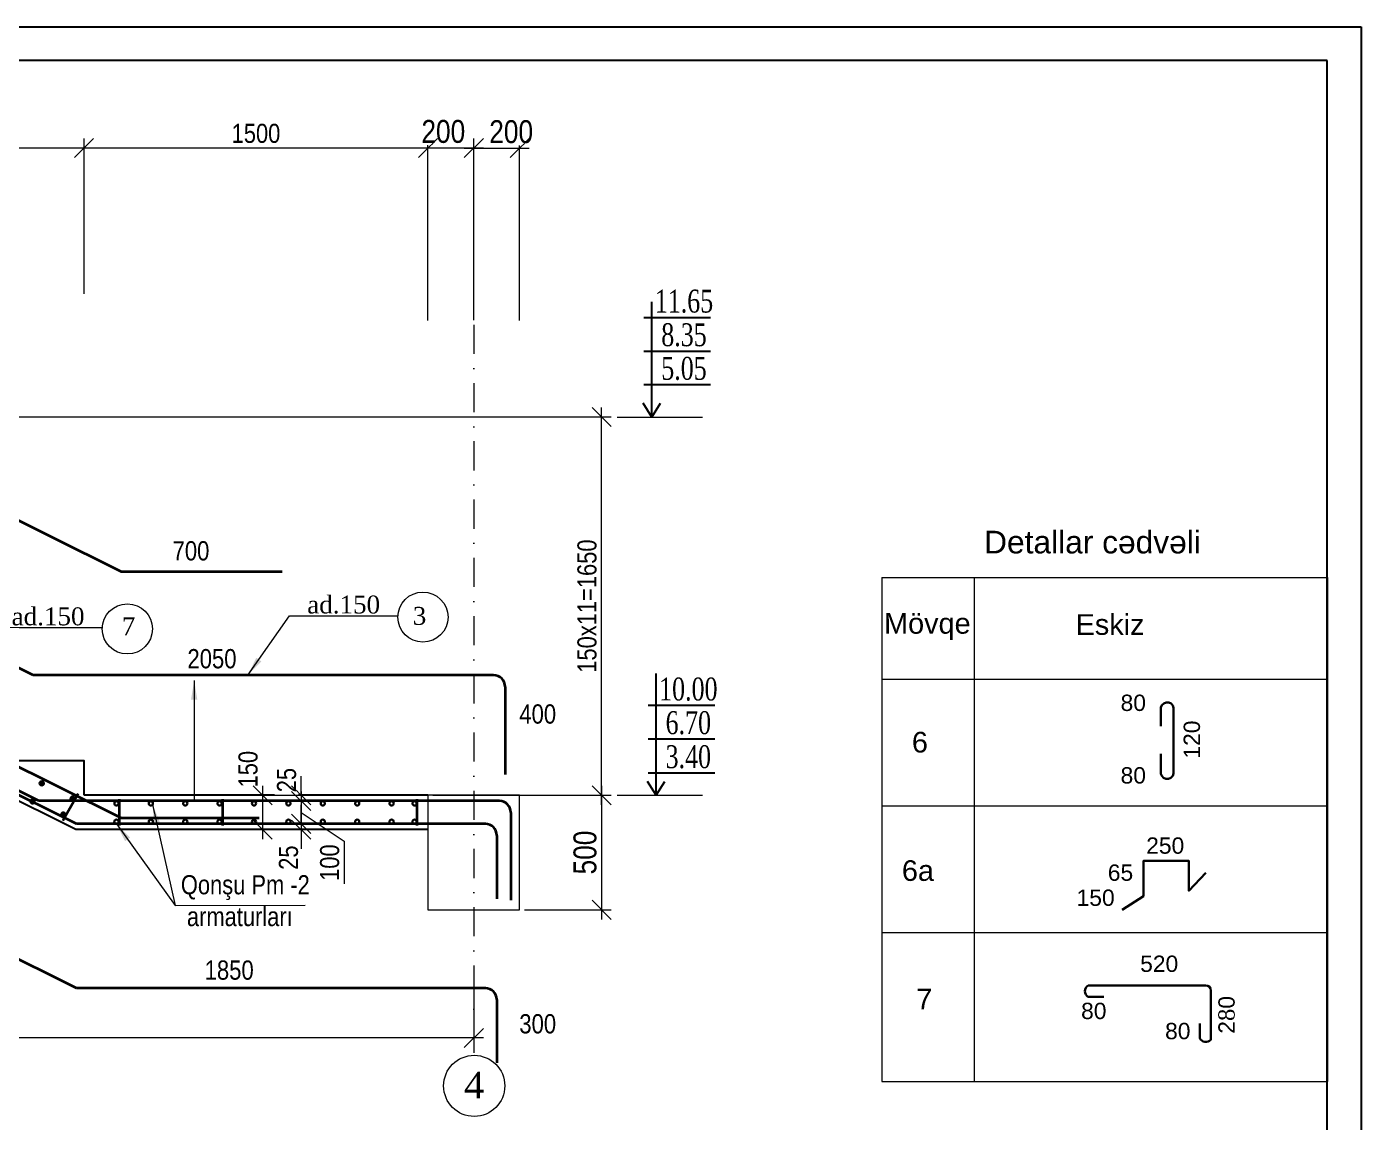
# Model space of a CAD drawing. Header units: millimetres. Extents: x -149347 to 251215, y -2929184 to -2541447.
# Drawn here: x 172994 to 190456, y -2652293 to -2637954 of the extents above; entities that cross this region are included whole.
import ezdxf

# ---------------------------------------------------------------- set-up
doc = ezdxf.new("R2010")
doc.units = ezdxf.units.MM
doc.linetypes.add('DASHDOTX2', pattern=[50.8, 25.4, -12.7, 0, -12.7])
for name, color, linetype, lineweight in [('A-Wall', 7, 'Continuous', 30), ('àğìà  0.25', 7, 'Continuous', 25), ('ИЧ  РАЗМЕР  0.09', 143, 'Continuous', 9), ('размер  0.09', 141, 'Continuous', 9)]:
    doc.layers.add(name, color=color, linetype=linetype, lineweight=lineweight)
doc.layers.add('oxlar', color=7, linetype='Continuous')
doc.styles.add('400', font='times.ttf', dxfattribs={"width": 0.75, "height": 300})
doc.styles.add('Arial', font='arial.ttf')
doc.styles.add('RomanS', font='times.ttf', dxfattribs={"height": 300})
doc.styles.get("Standard").update_dxf_attribs({"font": 'times.ttf'})
doc.styles.add('style1', font='A3TI(LA).TTF', dxfattribs={"height": 400})
doc.styles.add('style6', font='ARIALN.TTF', dxfattribs={"height": 300})
doc.styles.add('Times New Roman', font='times.ttf')
doc.dimstyles.new('DIM_100', dxfattribs={"dimscale": 100, "dimtxt": 250, "dimasz": 2.5, "dimexe": 1.25, "dimexo": 0.625, "dimtad": 1, "dimdec": 0, "dimtxsty": 'style1', "dimblk": 'OBLIQUE', "dimcen": 2.5, "dimdle": 1.25, "dimclrd": 251, "dimclre": 251, "dimaunit": 1, "dimadec": 3, "dimazin": 0, "dimtfac": 1, "dimtdec": 0, "dimtmove": 1, "dimatfit": 3, "dimfxl": 1.25, "dimlwd": 5, "dimlwe": 5, "dimarcsym": 0})

# ---------------------------------------------------------------- blocks, each defined once
blk = doc.blocks.new('mekteb')
at = {"color": 0, "lineweight": 25}
for p, q in [((99643, -1821466), (139843, -1821466)), ((139843, -1821466), (139843, -1849866))]:
    blk.add_line(p, q, dxfattribs=at)
at = {"color": 0, "lineweight": 25, "ltscale": 15}
for p, q in [((139343, -1821966), (101643, -1821966)), ((139343, -1849366), (139343, -1821966))]:
    blk.add_line(p, q, dxfattribs=at)
blk = doc.blocks.new('_Oblique')
at = {"color": 0, "linetype": 'ByBlock', "lineweight": -2}
blk.add_line((-0.5, -0.5), (0.5, 0.5), dxfattribs=at)
blk = doc.blocks.new('*D1046')
at = {"color": 251, "linetype": 'ByBlock', "lineweight": 5, "ltscale": 15, "transparency": 16777216}
blk.add_line((178369, -2639543), (173619, -2639543), dxfattribs=at)
at = {"color": 251, "lineweight": 5, "ltscale": 15, "transparency": 16777216}
for p, q in [((173744, -2641452), (173744, -2639418)), ((178244, -2641798), (178244, -2639418))]:
    blk.add_line(p, q, dxfattribs=at)
at = {"layer": 'Defpoints', "color": 0, "lineweight": 15, "ltscale": 15, "transparency": 16777216}
for p in [(173744, -2639543), (173744, -2641514), (178244, -2641860)]:
    blk.add_point(p, dxfattribs=at)
at = {"color": 251, "lineweight": 5, "ltscale": 15, "transparency": 16777216, "xscale": 250, "yscale": 250, "zscale": 250, "rotation": 180}
blk.add_blockref('_Oblique', (173744, -2639543), dxfattribs=at)
at = {"color": 251, "lineweight": 5, "ltscale": 15, "transparency": 16777216, "xscale": 250, "yscale": 250, "zscale": 250}
blk.add_blockref('_Oblique', (178244, -2639543), dxfattribs=at)
at = {"color": 0, "lineweight": 15, "ltscale": 15, "transparency": 16777216, "insert": (175994, -2639352), "char_height": 300, "attachment_point": 5, "style": 'style6', "bg_fill": 3, "box_fill_scale": 1.1, "bg_fill_color": 9, "bg_fill_true_color": 13158600, "bg_fill_transparency": 0}
blk.add_mtext('{\\H0.83333x;1500}', dxfattribs=at)
blk = doc.blocks.new('*D1047')
at = {"color": 251, "linetype": 'ByBlock', "lineweight": 5, "ltscale": 15, "transparency": 16777216}
blk.add_line((173869, -2639543), (164619, -2639543), dxfattribs=at)
at = {"color": 251, "lineweight": 5, "ltscale": 15, "transparency": 16777216}
for p, q in [((164744, -2642311), (164744, -2639418)), ((173744, -2641452), (173744, -2639418))]:
    blk.add_line(p, q, dxfattribs=at)
at = {"layer": 'Defpoints', "color": 0, "lineweight": 15, "ltscale": 15, "transparency": 16777216}
for p in [(164744, -2639543), (173744, -2641514), (164744, -2642374)]:
    blk.add_point(p, dxfattribs=at)
at = {"color": 251, "lineweight": 5, "ltscale": 15, "transparency": 16777216, "xscale": 250, "yscale": 250, "zscale": 250, "rotation": 180}
blk.add_blockref('_Oblique', (164744, -2639543), dxfattribs=at)
at = {"color": 251, "lineweight": 5, "ltscale": 15, "transparency": 16777216, "xscale": 250, "yscale": 250, "zscale": 250}
blk.add_blockref('_Oblique', (173744, -2639543), dxfattribs=at)
at = {"color": 0, "lineweight": 15, "ltscale": 15, "transparency": 16777216, "insert": (169244, -2639352), "char_height": 300, "attachment_point": 5, "style": 'style6', "bg_fill": 3, "box_fill_scale": 1.1, "bg_fill_color": 9, "bg_fill_true_color": 13158600, "bg_fill_transparency": 0}
blk.add_mtext('{\\fArial Narrow|b0|i0|c238|p34;\\H0.83333x;300x10=\\fArial Narrow|b0|i0|c204|p34;3000}', dxfattribs=at)
blk = doc.blocks.new('*D1049')
at = {"color": 251, "lineweight": 5, "ltscale": 15, "transparency": 16777216}
for p, q in [((164806, -2643062), (180641, -2643062)), ((178306, -2648012), (180641, -2648012))]:
    blk.add_line(p, q, dxfattribs=at)
at = {"color": 251, "linetype": 'ByBlock', "lineweight": 5, "ltscale": 15, "transparency": 16777216}
blk.add_line((180516, -2648137), (180516, -2642937), dxfattribs=at)
at = {"layer": 'Defpoints', "color": 0, "lineweight": 15, "ltscale": 15, "transparency": 16777216}
for p in [(164744, -2643062), (180516, -2643062), (178244, -2648012)]:
    blk.add_point(p, dxfattribs=at)
at = {"color": 251, "lineweight": 5, "ltscale": 15, "transparency": 16777216, "xscale": 250, "yscale": 250, "zscale": 250}
for p, rotation in [((180516, -2643062), 90), ((180516, -2648012), 270)]:
    blk.add_blockref('_Oblique', p, dxfattribs=dict(at, rotation=rotation))
at = {"color": 0, "lineweight": 15, "ltscale": 15, "transparency": 16777216, "insert": (180326, -2645537), "char_height": 300, "attachment_point": 5, "rotation": 90, "style": 'style6', "bg_fill": 3, "box_fill_scale": 1.1, "bg_fill_color": 9, "bg_fill_true_color": 13158600, "bg_fill_transparency": 0}
blk.add_mtext('{\\fArial Narrow|b0|i0|c238|p34;\\H0.83333x;150x11=1650}', dxfattribs=at)
blk = doc.blocks.new('*D1053')
at = {"color": 251, "linetype": 'ByBlock', "lineweight": 5, "ltscale": 15, "transparency": 16777216}
for p, q in [((176585, -2648012), (176585, -2647762)), ((176585, -2648087), (176585, -2648337))]:
    blk.add_line(p, q, dxfattribs=at)
at = {"color": 251, "lineweight": 5, "ltscale": 15, "transparency": 16777216}
for p, q in [((176377, -2648012), (176710, -2648012)), ((176377, -2648087), (176710, -2648087))]:
    blk.add_line(p, q, dxfattribs=at)
at = {"color": 0, "lineweight": 15, "ltscale": 15, "transparency": 16777216, "insert": (176395, -2647814), "char_height": 300, "attachment_point": 5, "rotation": 90, "style": 'style6', "bg_fill": 3, "box_fill_scale": 1.1, "bg_fill_color": 9, "bg_fill_true_color": 13158600, "bg_fill_transparency": 0}
blk.add_mtext('{\\H0.83333x;25}', dxfattribs=at)
at = {"color": 251, "linetype": 'ByBlock', "lineweight": 5, "ltscale": 15, "transparency": 16777216}
blk.add_line((176585, -2648012), (176585, -2648087), dxfattribs=at)
at = {"layer": 'Defpoints', "color": 0, "lineweight": 15, "ltscale": 15, "transparency": 16777216}
for p in [(176314, -2648012), (176314, -2648087), (176585, -2648087)]:
    blk.add_point(p, dxfattribs=at)
at = {"color": 251, "lineweight": 5, "ltscale": 15, "transparency": 16777216, "xscale": 250, "yscale": 250, "zscale": 250}
for p, rotation in [((176585, -2648012), 270), ((176585, -2648087), 90)]:
    blk.add_blockref('_Oblique', p, dxfattribs=dict(at, rotation=rotation))
blk = doc.blocks.new('*D1054')
at = {"color": 251, "linetype": 'ByBlock', "lineweight": 5, "ltscale": 15, "transparency": 16777216}
for p, q in [((176585, -2648387), (176585, -2648137)), ((176585, -2648387), (176585, -2648462)), ((176585, -2648462), (176585, -2648712))]:
    blk.add_line(p, q, dxfattribs=at)
at = {"color": 251, "lineweight": 5, "ltscale": 15, "transparency": 16777216}
for p, q in [((176585, -2648387), (176710, -2648387)), ((176585, -2648462), (176710, -2648462))]:
    blk.add_line(p, q, dxfattribs=at)
at = {"layer": 'Defpoints', "color": 0, "lineweight": 15, "ltscale": 15, "transparency": 16777216}
for p in [(176526, -2648387), (176526, -2648462), (176585, -2648462)]:
    blk.add_point(p, dxfattribs=at)
at = {"color": 251, "lineweight": 5, "ltscale": 15, "transparency": 16777216, "xscale": 250, "yscale": 250, "zscale": 250, "rotation": 270}
blk.add_blockref('_Oblique', (176585, -2648387), dxfattribs=at)
at = {"color": 0, "lineweight": 15, "ltscale": 15, "transparency": 16777216, "insert": (176420, -2648829), "char_height": 300, "attachment_point": 5, "rotation": 90, "style": 'style6', "bg_fill": 3, "box_fill_scale": 1.1, "bg_fill_color": 9, "bg_fill_true_color": 13158600, "bg_fill_transparency": 0}
blk.add_mtext('{\\H0.83333x;25}', dxfattribs=at)
at = {"color": 251, "lineweight": 5, "ltscale": 15, "transparency": 16777216, "xscale": 250, "yscale": 250, "zscale": 250, "rotation": 90}
blk.add_blockref('_Oblique', (176585, -2648462), dxfattribs=at)
blk = doc.blocks.new('*D1055')
at = {"color": 251, "linetype": 'ByBlock', "lineweight": 5, "ltscale": 15, "transparency": 16777216}
for p, q in [((176585, -2647962), (176585, -2648512)), ((176585, -2648237), (177149, -2648615)), ((177149, -2648615), (177149, -2649173))]:
    blk.add_line(p, q, dxfattribs=at)
at = {"color": 251, "lineweight": 5, "ltscale": 15, "transparency": 16777216}
for p, q in [((176585, -2648087), (176710, -2648087)), ((176585, -2648387), (176710, -2648387))]:
    blk.add_line(p, q, dxfattribs=at)
at = {"layer": 'Defpoints', "color": 0, "lineweight": 15, "ltscale": 15, "transparency": 16777216}
for p in [(176585, -2648087), (176585, -2648387), (176585, -2648387)]:
    blk.add_point(p, dxfattribs=at)
at = {"color": 251, "lineweight": 5, "ltscale": 15, "transparency": 16777216, "xscale": 250, "yscale": 250, "zscale": 250}
for p, rotation in [((176585, -2648087), 90), ((176585, -2648387), 270)]:
    blk.add_blockref('_Oblique', p, dxfattribs=dict(at, rotation=rotation))
at = {"color": 0, "lineweight": 15, "ltscale": 15, "transparency": 16777216, "insert": (176959, -2648894), "char_height": 300, "attachment_point": 5, "rotation": 90, "style": 'style6', "bg_fill": 3, "box_fill_scale": 1.1, "bg_fill_color": 9, "bg_fill_true_color": 13158600, "bg_fill_transparency": 0}
blk.add_mtext('{\\H0.83333x;100}', dxfattribs=at)
blk = doc.blocks.new('*D1056')
at = {"color": 251, "linetype": 'ByBlock', "lineweight": 5, "ltscale": 15, "transparency": 16777216}
blk.add_line((176081, -2647887), (176081, -2648589), dxfattribs=at)
at = {"color": 251, "lineweight": 5, "ltscale": 15, "transparency": 16777216}
for p, q in [((176081, -2648012), (176206, -2648012)), ((176202, -2648464), (175956, -2648464))]:
    blk.add_line(p, q, dxfattribs=at)
at = {"layer": 'Defpoints', "color": 0, "lineweight": 15, "ltscale": 15, "transparency": 16777216}
for p in [(176081, -2648464), (176264, -2648464)]:
    blk.add_point(p, dxfattribs=at)
at = {"color": 251, "lineweight": 5, "ltscale": 15, "transparency": 16777216, "xscale": 250, "yscale": 250, "zscale": 250, "rotation": 270}
blk.add_blockref('_Oblique', (176081, -2648464), dxfattribs=at)
at = {"color": 0, "lineweight": 15, "ltscale": 15, "transparency": 16777216, "insert": (175891, -2647671), "char_height": 300, "attachment_point": 5, "rotation": 90, "style": 'style6', "bg_fill": 3, "box_fill_scale": 1.1, "bg_fill_color": 9, "bg_fill_true_color": 13158600, "bg_fill_transparency": 0}
blk.add_mtext('{\\H0.83333x;150}', dxfattribs=at)
at = {"layer": 'Defpoints', "color": 0, "lineweight": 15, "ltscale": 15, "transparency": 16777216}
blk.add_point((176081, -2648012), dxfattribs=at)
at = {"color": 251, "lineweight": 5, "ltscale": 15, "transparency": 16777216, "xscale": 250, "yscale": 250, "zscale": 250, "rotation": 90}
blk.add_blockref('_Oblique', (176081, -2648012), dxfattribs=at)
blk = doc.blocks.new('*D1040')
at = {"color": 251, "linetype": 'ByBlock', "lineweight": 5, "ltscale": 15, "transparency": 16777216}
blk.add_line((178969, -2639543), (178119, -2639543), dxfattribs=at)
at = {"color": 251, "lineweight": 5, "ltscale": 15, "transparency": 16777216}
for p, q in [((178244, -2641798), (178244, -2639418)), ((178844, -2641794), (178844, -2639418))]:
    blk.add_line(p, q, dxfattribs=at)
at = {"layer": 'Defpoints', "color": 0, "lineweight": 15, "ltscale": 15, "transparency": 16777216}
for p in [(178244, -2641860), (178844, -2641856)]:
    blk.add_point(p, dxfattribs=at)
at = {"color": 0, "lineweight": 15, "ltscale": 15, "transparency": 16777216, "insert": (178445, -2639327), "char_height": 300, "attachment_point": 5, "style": 'style6', "bg_fill": 3, "box_fill_scale": 1.1, "bg_fill_color": 9, "bg_fill_true_color": 13158600, "bg_fill_transparency": 0}
blk.add_mtext('200', dxfattribs=at)
at = {"layer": 'Defpoints', "color": 0, "lineweight": 15, "ltscale": 15, "transparency": 16777216}
blk.add_point((178244, -2639543), dxfattribs=at)
at = {"color": 251, "lineweight": 5, "ltscale": 15, "transparency": 16777216, "xscale": 250, "yscale": 250, "zscale": 250, "rotation": 180}
blk.add_blockref('_Oblique', (178244, -2639543), dxfattribs=at)
at = {"color": 251, "lineweight": 5, "ltscale": 15, "transparency": 16777216, "xscale": 250, "yscale": 250, "zscale": 250}
blk.add_blockref('_Oblique', (178844, -2639543), dxfattribs=at)
blk = doc.blocks.new('*D1041')
at = {"color": 251, "linetype": 'ByBlock', "lineweight": 5, "ltscale": 15, "transparency": 16777216}
blk.add_line((178719, -2639543), (179569, -2639543), dxfattribs=at)
at = {"color": 251, "lineweight": 5, "ltscale": 15, "transparency": 16777216}
for p, q in [((178844, -2641794), (178844, -2639418)), ((179444, -2641798), (179444, -2639418))]:
    blk.add_line(p, q, dxfattribs=at)
at = {"layer": 'Defpoints', "color": 0, "lineweight": 15, "ltscale": 15, "transparency": 16777216}
for p in [(178844, -2641856), (179444, -2641860)]:
    blk.add_point(p, dxfattribs=at)
at = {"color": 0, "lineweight": 15, "ltscale": 15, "transparency": 16777216, "insert": (179333, -2639330), "char_height": 300, "attachment_point": 5, "style": 'style6', "bg_fill": 3, "box_fill_scale": 1.1, "bg_fill_color": 9, "bg_fill_true_color": 13158600, "bg_fill_transparency": 0}
blk.add_mtext('200', dxfattribs=at)
at = {"layer": 'Defpoints', "color": 0, "lineweight": 15, "ltscale": 15, "transparency": 16777216}
blk.add_point((179444, -2639543), dxfattribs=at)
at = {"color": 251, "lineweight": 5, "ltscale": 15, "transparency": 16777216, "xscale": 250, "yscale": 250, "zscale": 250, "rotation": 180}
blk.add_blockref('_Oblique', (178844, -2639543), dxfattribs=at)
at = {"color": 251, "lineweight": 5, "ltscale": 15, "transparency": 16777216, "xscale": 250, "yscale": 250, "zscale": 250}
blk.add_blockref('_Oblique', (179444, -2639543), dxfattribs=at)
blk = doc.blocks.new('*D1043')
at = {"color": 251, "lineweight": 5, "ltscale": 15, "transparency": 16777216}
for p, q in [((160844, -2650514), (160844, -2651313)), ((178844, -2650505), (178844, -2651313))]:
    blk.add_line(p, q, dxfattribs=at)
at = {"color": 251, "linetype": 'ByBlock', "lineweight": 5, "ltscale": 15, "transparency": 16777216}
blk.add_line((178969, -2651188), (160719, -2651188), dxfattribs=at)
at = {"layer": 'Defpoints', "color": 0, "lineweight": 15, "ltscale": 15, "transparency": 16777216}
for p in [(160844, -2650452), (178844, -2650443), (160844, -2651188)]:
    blk.add_point(p, dxfattribs=at)
at = {"color": 251, "lineweight": 5, "ltscale": 15, "transparency": 16777216, "xscale": 250, "yscale": 250, "zscale": 250, "rotation": 180}
blk.add_blockref('_Oblique', (160844, -2651188), dxfattribs=at)
at = {"color": 251, "lineweight": 5, "ltscale": 15, "transparency": 16777216, "xscale": 250, "yscale": 250, "zscale": 250}
blk.add_blockref('_Oblique', (178844, -2651188), dxfattribs=at)
at = {"color": 0, "lineweight": 15, "ltscale": 15, "transparency": 16777216, "insert": (169844, -2650973), "char_height": 300, "attachment_point": 5, "style": 'style6', "bg_fill": 3, "box_fill_scale": 1.1, "bg_fill_color": 9, "bg_fill_true_color": 13158600, "bg_fill_transparency": 0}
blk.add_mtext('6000', dxfattribs=at)
blk = doc.blocks.new('*D1045')
at = {"color": 251, "linetype": 'ByBlock', "lineweight": 5, "ltscale": 15, "transparency": 16777216}
blk.add_line((180516, -2647887), (180516, -2649637), dxfattribs=at)
at = {"color": 251, "lineweight": 5, "ltscale": 15, "transparency": 16777216}
for p, q in [((179536, -2648012), (180641, -2648012)), ((179506, -2649512), (180641, -2649512))]:
    blk.add_line(p, q, dxfattribs=at)
at = {"layer": 'Defpoints', "color": 0, "lineweight": 15, "ltscale": 15, "transparency": 16777216}
for p in [(179474, -2648012), (179444, -2649512), (180516, -2649512)]:
    blk.add_point(p, dxfattribs=at)
at = {"color": 251, "lineweight": 5, "ltscale": 15, "transparency": 16777216, "xscale": 250, "yscale": 250, "zscale": 250}
for p, rotation in [((180516, -2648012), 90), ((180516, -2649512), 270)]:
    blk.add_blockref('_Oblique', p, dxfattribs=dict(at, rotation=rotation))
at = {"color": 0, "lineweight": 15, "ltscale": 15, "transparency": 16777216, "insert": (180300, -2648762), "char_height": 300, "attachment_point": 5, "rotation": 90, "style": 'style6', "bg_fill": 3, "box_fill_scale": 1.1, "bg_fill_color": 9, "bg_fill_true_color": 13158600, "bg_fill_transparency": 0}
blk.add_mtext('500', dxfattribs=at)

msp = doc.modelspace()

# ---------------------------------------------------------------- hatches: boundary and pattern name
at = {"lineweight": 15, "ltscale": 80}
h = msp.add_hatch(dxfattribs=at)
h.set_pattern_fill('ANGLE', color=4)
h.set_pattern_definition([(0, (-2533875.37, -343625.547), (0, 6.985), [5.08, -1.905]), (90, (-2533875.37, -343625.547), (-6.985, 4e-16), [5.08, -1.905])])
edge = h.paths.add_edge_path()
edge.add_arc((173472.93581, -2648264.77185), 27.78757, 0, 360)

# ---------------------------------------------------------------- linework, layer by layer
at = {"color": 0}
for p, q in [((181172.89737, -2643062.4882), (181172.89737, -2641556.85523)), ((181229.6729, -2648012.4882), (181229.6729, -2646419.55218))]:
    msp.add_line(p, q, dxfattribs=at)
at = {"color": 7}
for p, q in [((181069.66979, -2641758.89649), (181942.80681, -2641758.89649)), ((181069.66979, -2642198.99473), (181942.80681, -2642198.99473)), ((181069.66979, -2642639.09297), (181942.80681, -2642639.09297)), ((181126.44532, -2646835.62299), (181999.58234, -2646835.62299)), ((181126.44532, -2647275.72123), (181999.58234, -2647275.72123)), ((181126.44532, -2647720.96474), (181999.58234, -2647720.96474))]:
    msp.add_line(p, q, dxfattribs=at)
at = {"color": 1, "linetype": 'DASHDOTX2', "lineweight": 13, "ltscale": 15}
msp.add_line((178843.92793, -2641856.47338), (178843.92793, -2651415.55788), dxfattribs=at)
at = {"color": 7, "lineweight": 35, "ltscale": 80}
for p, q in [((173645.96782, -2648387.4882), (163228.44134, -2643204.01232)), ((173153.612, -2648087.4882), (171543.60576, -2647282.57833)), ((179179.09675, -2648087.4882), (173153.612, -2648087.4882)), ((179329.09675, -2648237.4882), (179329.09675, -2649385.16779)), ((179003.14263, -2648387.7715), (173645.96782, -2648387.4882)), ((179143.92793, -2648537.4882), (179143.92793, -2649365.8237)), ((179143.92793, -2650686.94387), (179143.92793, -2651515.27938))]:
    msp.add_line(p, q, dxfattribs=at)
at = {"color": 2, "lineweight": 25}
for p, q in [((173637.69734, -2648462.4882), (163737.83936, -2643512.55921)), ((178243.92793, -2648012.4882), (173743.92793, -2648012.4882)), ((178243.92793, -2648462.4882), (173637.69734, -2648462.4882))]:
    msp.add_line(p, q, dxfattribs=at)
at = {"lineweight": 15}
for p, q in [((184184.36152, -2645161.35644), (190011.63692, -2645161.35644)), ((184184.36152, -2645161.35644), (184184.36152, -2651756.54368)), ((185390.2262, -2645161.35644), (185390.2262, -2651756.54368)), ((190011.63692, -2645161.35644), (190011.63692, -2651756.54368)), ((184184.36152, -2646495.15644), (190011.63692, -2646495.15644)), ((184184.36152, -2648152.55538), (190011.63692, -2648152.55538)), ((184184.36152, -2649809.95432), (190011.63692, -2649809.95432)), ((184184.36152, -2651756.54368), (190011.63692, -2651756.54368))]:
    msp.add_line(p, q, dxfattribs=at)
at = {"color": 7, "ltscale": 15}
for points in [[(181172.89737, -2643062.4882), (181060.64056, -2642880.78693)], [(181172.89737, -2643062.4882), (181285.15418, -2642880.78693)], [(181229.6729, -2648012.4882), (181117.41609, -2647830.78693)], [(181229.6729, -2648012.4882), (181341.92971, -2647830.78693)]]:
    msp.add_lwpolyline(points, dxfattribs=at)
at = {"color": 2, "lineweight": 25}
msp.add_lwpolyline([(173743.92793, -2648012.4882), (173743.92793, -2647562.4882), (172843.92793, -2647562.4882), (172843.92793, -2647112.4882), (171943.92793, -2647112.4882), (171943.92793, -2646662.4882), (171043.92793, -2646662.4882), (171043.92793, -2646212.4882), (170143.92793, -2646212.4882), (170143.92793, -2645762.4882), (169243.92793, -2645762.4882), (169243.92793, -2645312.4882), (168343.92793, -2645312.4882), (168343.92793, -2644862.4882), (167443.92793, -2644862.4882), (167443.92793, -2644412.4882), (166543.92793, -2644412.4882), (166543.92793, -2643962.4882), (165643.92793, -2643962.4882), (165643.92793, -2643512.4882), (164743.92793, -2643512.4882), (164743.92793, -2643512.4882)], dxfattribs=at)
at = {"color": 7, "lineweight": 35, "ltscale": 80}
msp.add_arc((178993.92793, -2648537.4882), 150, 0, 90, dxfattribs=at)
at = {"layer": 'oxlar', "color": 2, "lineweight": 13}
msp.add_circle((178849.28493, -2651815.55788), 400, dxfattribs=at)
at = {"layer": 'àğìà  0.25', "color": 0, "lineweight": 30}
for p, q in [((187831.07379, -2646869.52229), (187831.07379, -2647107.09311)), ((188000.75378, -2646869.52229), (188000.75378, -2647726.9462)), ((187831.07379, -2647726.9462), (187831.07379, -2647470.58449)), ((188422.08882, -2650500.33248), (186880.16572, -2650500.33248)), ((188487.63791, -2650565.88157), (188487.63791, -2651211.85034)), ((186879.88209, -2650650.48062), (187088.3363, -2650650.48062)), ((188341.30503, -2651189.392), (188341.30503, -2650998.903))]:
    msp.add_line(p, q, dxfattribs=at)
msp.add_lwpolyline([(187326.36201, -2649511.82811), (187606.60754, -2649332.94895), (187606.60754, -2648868.81161), (188198.20012, -2648868.81161), (188198.20012, -2649262.95043), (188423.94194, -2649029.63391)], dxfattribs=at)
at = {"layer": 'àğìà  0.25', "lineweight": 30}
for centre in [(173472.93581, -2648264.77185), (174168.19024, -2648358.96155), (174618.19024, -2648358.96155), (175068.19024, -2648358.96155), (175518.19024, -2648358.96155), (175968.19024, -2648358.96155), (176418.19024, -2648358.96155), (177318.19024, -2648358.96155), (177768.19024, -2648358.96155), (178068.19024, -2648358.96155)]:
    msp.add_circle(centre, 27.78757, dxfattribs=at)
at = {"layer": 'àğìà  0.25', "color": 0, "lineweight": 30}
for centre, radius, start, end in [((187915.91379, -2646883.03373), 85.90916, 9.048811102, 189.048811102), ((187915.91379, -2647711.4122), 86.25039, 169.624210341, 349.624210341), ((186928.55618, -2650575.49823), 89.39533, 122.77275798, 237.010775796), ((188422.08882, -2650565.88157), 65.54909, 0, 90), ((188421.64016, -2651153.91179), 87.82129, 203.828770008, 318.720529548)]:
    msp.add_arc(centre, radius, start, end, dxfattribs=at)

# ---------------------------------------------------------------- block references
at = {"color": 7, "lineweight": 15, "xscale": 0.8889158819132976, "yscale": 0.8889158819132976, "zscale": 0.8889158819132976}
msp.add_blockref('mekteb', (66147.25871, -1018824.5597), dxfattribs=at)

# ---------------------------------------------------------------- texts
at = {"color": 7, "char_height": 300, "attachment_point": 5, "style": '400'}
for s, insert in [('{\\fTimes New Roman|b0|i0|c238|p18;11.65}', (181594.08392, -2641548.57098)), ('{\\fTimes New Roman|b0|i0|c238|p18;8.35}', (181594.08392, -2641988.66922)), ('{\\fTimes New Roman|b0|i0|c238|p18;5.05}', (181594.08392, -2642428.76746)), ('{\\fTimes New Roman|b0|i0|c238|p18;10.00}', (181650.85944, -2646625.29748)), ('{\\fTimes New Roman|b0|i0|c238|p18;6.70}', (181650.85944, -2647065.39572)), ('{\\fTimes New Roman|b0|i0|c238|p18;3.40}', (181650.85944, -2647510.63923))]:
    msp.add_mtext(s, dxfattribs=dict(at, insert=insert))
at = {"color": 0, "lineweight": 15, "insert": (185520.74608, -2644550.64379), "char_height": 297, "width": 13242.6643126, "attachment_point": 1, "style": 'Times New Roman'}
msp.add_mtext('{\\fArial|b0|i0|c238|p34;Detallar\\fArial|b0|i0|c0|p34; \\fArial|b0|i0|c238|p34;cədvəli}', dxfattribs=at)
at = {"layer": 'A-Wall', "color": 0, "lineweight": 15, "insert": (184778.21717, -2645627.89667), "char_height": 270, "width": 15918.9068048, "attachment_point": 2, "style": 'RomanS'}
msp.add_mtext('{\\fArial|b0|i0|c238|p34;Mövqe}', dxfattribs=at)
at = {"layer": 'A-Wall', "color": 0, "insert": (187168.67398, -2645643.02634), "char_height": 270, "width": 15918.9068048, "attachment_point": 2, "style": 'RomanS'}
msp.add_mtext('\\pxt35;{\\fArial|b0|i0|c238|p34;Eskiz}', dxfattribs=at)
at = {"layer": 'oxlar', "color": 2, "lineweight": 13, "insert": (178320.80839, -2651630.83329), "char_height": 350, "width": 1053.9061059, "attachment_point": 1}
msp.add_mtext('\\pxqc;4', dxfattribs=at)
at = {"layer": 'ИЧ  РАЗМЕР  0.09', "insert": (179680.20784, -2651004.9021), "char_height": 252, "attachment_point": 5, "style": 'style6'}
msp.add_mtext('{\\fArial Narrow|b0|i0|c238|p34;300}', dxfattribs=at)
at = {"layer": 'размер  0.09', "color": 0, "char_height": 213.75, "attachment_point": 3, "style": 'Arial'}
for s, insert in [('{\\fArial|b0|i0|c238|p34;8}0', (187638.55127, -2646695.68504)), ('{\\fArial|b0|i0|c238|p34;8}0', (187638.55127, -2647645.11597)), ('{\\fArial|b0|i0|c238|p34;25}0', (188139.54955, -2648563.91494)), ('{\\fArial|b0|i0|c238|p34;65}', (187471.22603, -2648918.31206)), ('{\\fArial|b0|i0|c238|p34;15}0', (187229.04877, -2649246.12776)), ('5{\\fArial|b0|i0|c238|p34;2}0', (188060.71718, -2650110.58039)), ('{\\fArial|b0|i0|c238|p34;8}0', (187121.80366, -2650728.0048)), ('{\\fArial|b0|i0|c238|p34;8}0', (188220.77115, -2650991.25054))]:
    msp.add_mtext(s, dxfattribs=dict(at, insert=insert))
at = {"layer": 'размер  0.09', "color": 0, "char_height": 213.75, "attachment_point": 3, "rotation": 90, "style": 'Arial'}
for s, insert in [('120', (188131.64751, -2647034.8371)), ('2{\\fTimes New Roman|b0|i0|c238|p18;8}0', (188585.53177, -2650639.60128))]:
    msp.add_mtext(s, dxfattribs=dict(at, insert=insert))
at = {"layer": 'размер  0.09', "color": 0, "lineweight": 15, "char_height": 213.75, "attachment_point": 3, "style": 'Arial'}
for s, insert in [(' {\\fArial|b0|i0|c238|p34;\\H1.2632x;6}', (184785.75792, -2647182.81284)), (' {\\fArial|b0|i0|c238|p34;\\H1.2632x;6a}', (184864.58993, -2648863.02023)), (' {\\fArial|b0|i0|c238|p34;\\H1.2632x;7}', (184843.84213, -2650543.17457))]:
    msp.add_mtext(s, dxfattribs=dict(at, insert=insert))

# ---------------------------------------------------------------- next in the draw order: dimensions: what is measured, and where the dimension line sits
at = {"color": 7, "lineweight": 15, "ltscale": 15}
dim = msp.add_linear_dim(base=(173743.92793, -2639542.56054), p1=(178243.92793, -2641860.1517), p2=(173743.92793, -2641514.33575), angle=180, text='{\\H0.83333x;<>}', dimstyle='DIM_100', override={"dimlfac": 0.333333, "dimtxsty": 'style6', "dimfxl": 200, "dimfxlon": 1, "dimtfill": 1, "dimtfillclr": 256, "dimarcsym": 1}, dxfattribs=at)
dim.commit()
dim.dimension.update_dxf_attribs({"geometry": '*D1046', "text_midpoint": (175993.92793, -2639352.41781)})
dim = msp.add_linear_dim(base=(180515.91206, -2643062.4882), p1=(178243.92793, -2648012.4882), p2=(164743.92793, -2643062.4882), angle=90, text='{\\fArial Narrow|b0|i0|c238|p34;\\H0.83333x;150x11=1650}', dimstyle='DIM_100', override={"dimlfac": 0.333333, "dimtxsty": 'style6', "dimfxl": 200, "dimfxlon": 1, "dimtfill": 1, "dimtfillclr": 256, "dimarcsym": 1}, dxfattribs=at)
dim.commit()
dim.dimension.update_dxf_attribs({"geometry": '*D1049', "text_midpoint": (180515.91206, -2645537.4882), "dimtype": 160})
dim = msp.add_linear_dim(base=(160843.92793, -2651188.42812), p1=(178843.92793, -2650442.7839), p2=(160843.92793, -2650451.64813), angle=180, dimstyle='DIM_100', override={"dimlfac": 0.333333, "dimtxsty": 'style6', "dimfxl": 200, "dimfxlon": 1, "dimtfill": 1, "dimtfillclr": 256, "dimarcsym": 1}, dxfattribs=at)
dim.commit()
dim.dimension.update_dxf_attribs({"geometry": '*D1043', "text_midpoint": (169843.92793, -2651188.42812), "dimtype": 160})

# ---------------------------------------------------------------- next in the draw order: hatches: boundary and pattern name
at = {"lineweight": 15, "ltscale": 80}
h = msp.add_hatch(dxfattribs=at)
h.set_pattern_fill('ANGLE', color=4)
h.set_pattern_definition([(0, (-2533593.762, -343217.7215), (0, 6.985), [5.08, -1.905]), (90, (-2533593.762, -343217.7215), (-6.985, 4e-16), [5.08, -1.905])])
edge = h.paths.add_edge_path()
edge.add_arc((173191.32772, -2647856.94647), 27.78757, 0, 360)
h = msp.add_hatch(dxfattribs=at)
h.set_pattern_fill('ANGLE', color=4)
h.set_pattern_definition([(0, (-2533473.925, -343453.758), (0, 6.985), [5.08, -1.905]), (90, (-2533473.925, -343453.758), (-6.985, 4e-16), [5.08, -1.905])])
edge = h.paths.add_edge_path()
edge.add_arc((173071.49107, -2648092.98328), 27.78757, 0, 360)
h = msp.add_hatch(dxfattribs=at)
h.set_pattern_fill('ANGLE', color=4)
h.set_pattern_definition([(0, (-2533997.504, -343416.448), (0, 6.985), [5.08, -1.905]), (90, (-2533997.504, -343416.448), (-6.985, 4e-16), [5.08, -1.905])])
edge = h.paths.add_edge_path()
edge.add_arc((173595.0698, -2648055.67324), 27.78757, 0, 360)

# ---------------------------------------------------------------- next in the draw order: linework, layer by layer
at = {"color": 7, "lineweight": 15, "ltscale": 80}
for p, q in [((180719.92079, -2643062.4882), (181834.81471, -2643062.4882)), ((180719.92079, -2648012.4882), (181834.81471, -2648012.4882))]:
    msp.add_line(p, q, dxfattribs=at)
at = {"color": 7, "lineweight": 35, "ltscale": 80}
for p, q in [((173645.96782, -2650536.94387), (163228.44134, -2645353.46799)), ((173078.14095, -2646442.07718), (171199.80033, -2645503.01567)), ((179103.6257, -2646442.07718), (173078.14095, -2646442.07718)), ((179253.6257, -2646592.07718), (179253.6257, -2647739.75677)), ((173669.51308, -2647995.63909), (173466.79442, -2648348.20377)), ((174205.10738, -2648065.76525), (174205.10738, -2648408.02354)), ((175555.10738, -2648065.76525), (175555.10738, -2648408.02354)), ((178098.25307, -2648065.76525), (178098.25307, -2648408.02354)), ((179003.14263, -2650537.22718), (173645.96782, -2650536.94387))]:
    msp.add_line(p, q, dxfattribs=at)
msp.add_lwpolyline([(176034.54308, -2648312.4882), (174236.22283, -2648312.4882), (163845.73135, -2643145.63325), (160497.79433, -2643145.63325)], dxfattribs=at)
at = {"color": 1, "lineweight": 15, "ltscale": 15}
msp.add_lwpolyline([(178243.92793, -2649512.4882), (179443.92793, -2649512.4882), (179443.92793, -2648012.4882), (178243.92793, -2648012.4882)], close=True, dxfattribs=at)
at = {"color": 7, "lineweight": 35, "ltscale": 80}
for centre in [(179103.6257, -2646592.07718), (179179.09675, -2648237.4882), (178993.92793, -2650686.94387)]:
    msp.add_arc(centre, 150, 0, 90, dxfattribs=at)
at = {"layer": 'àğìà  0.25', "lineweight": 30}
for centre in [(173191.32772, -2647856.94647), (173071.49107, -2648092.98328), (173595.0698, -2648055.67324), (174168.5264, -2648118.71122), (174618.19024, -2648118.72153), (175068.19024, -2648118.72153), (175518.19024, -2648118.72153), (175968.19024, -2648118.72153), (176418.19024, -2648118.72153), (177318.19024, -2648118.72153), (177768.19024, -2648118.72153), (178068.19024, -2648118.72153)]:
    msp.add_circle(centre, 27.78757, dxfattribs=at)
at = {"layer": 'ИЧ  РАЗМЕР  0.09'}
for centre in [(174311.02446, -2645835.58029), (178178.44296, -2645681.08857)]:
    msp.add_circle(centre, 328.00739, dxfattribs=at)

# ---------------------------------------------------------------- next in the draw order: texts
at = {"layer": 'ИЧ  РАЗМЕР  0.09', "char_height": 252, "attachment_point": 5, "style": 'style6'}
for s, insert in [('{\\fArial Narrow|b0|i0|c238|p34;700}', (175143.56319, -2644815.22995)), ('{\\fArial Narrow|b0|i0|c238|p34;2050}', (175418.07164, -2646226.99948)), ('{\\fArial Narrow|b0|i0|c238|p34;400}', (179680.20784, -2646950.83927)), ('{\\fArial Narrow|b0|i0|c238|p34;1850}', (175643.30453, -2650302.01522))]:
    msp.add_mtext(s, dxfattribs=dict(at, insert=insert))
at = {"layer": 'размер  0.09', "char_height": 234.36, "attachment_point": 3}
for s, insert in [('аd.150', (177618.03562, -2645399.38715)), ('аd.150', (173750.61712, -2645553.87887)), ('{\\fTimes New Roman|b0|i0|c238|p18;7}', (174414.72713, -2645684.65491)), ('{\\fTimes New Roman|b0|i0|c238|p18;3}', (178222.26975, -2645547.55667))]:
    msp.add_mtext(s, dxfattribs=dict(at, insert=insert))

# ---------------------------------------------------------------- next in the draw order: dimensions: what is measured, and where the dimension line sits
at = {"color": 7, "lineweight": 15, "ltscale": 15}
dim = msp.add_linear_dim(base=(164743.92793, -2639542.56054), p1=(173743.92793, -2641514.33575), p2=(164743.92793, -2642373.70368), angle=180, text='{\\fArial Narrow|b0|i0|c238|p34;\\H0.83333x;300x10=\\fArial Narrow|b0|i0|c204|p34;<>}', dimstyle='DIM_100', override={"dimlfac": 0.333333, "dimtxsty": 'style6', "dimfxl": 200, "dimfxlon": 1, "dimtfill": 1, "dimtfillclr": 256, "dimarcsym": 1}, dxfattribs=at)
dim.commit()
dim.dimension.update_dxf_attribs({"geometry": '*D1047', "text_midpoint": (169243.92793, -2639352.41781)})
dim = msp.add_linear_dim(base=(178243.92793, -2639542.56054), p1=(178843.92793, -2641856.47338), p2=(178243.92793, -2641860.1517), angle=180, dimstyle='DIM_100', override={"dimlfac": 0.333333, "dimtxsty": 'style6', "dimfxl": 200, "dimfxlon": 1, "dimtfill": 1, "dimtfillclr": 256, "dimarcsym": 1}, dxfattribs=at)
dim.commit()
dim.dimension.update_dxf_attribs({"geometry": '*D1040', "text_midpoint": (178445.0603, -2639542.56054), "dimtype": 160})

# ---------------------------------------------------------------- next in the draw order: leaders
at = {"color": 7, "lineweight": 15, "ltscale": 80}
for points, override in [([(175887.16365, -2646442.07718), (176433.84726, -2645663.0385), (177856.39312, -2645663.0385)], {"dimtad": 0}), ([(170958.08631, -2646562.53284), (172545.87192, -2645817.53022), (173988.97462, -2645817.53022)], {"dimtad": 0}), ([(175185.49458, -2646510.49082), (175183.6087, -2648091.62261)], {"dimgap": 0.625, "dimtad": 0}), ([(174641.97911, -2648133.08256), (174937.79062, -2649453.53404)], {"dimtad": 0})]:
    msp.add_leader(points, dimstyle='DIM_100', override=override, dxfattribs=at)

# ---------------------------------------------------------------- next in the draw order: linework, layer by layer
at = {"color": 7, "lineweight": 35, "ltscale": 80}
msp.add_lwpolyline([(176336.22283, -2645086.41464), (174236.22283, -2645086.41464), (163845.73135, -2639919.55969), (160497.79433, -2639919.55969)], dxfattribs=at)

# ---------------------------------------------------------------- next in the draw order: dimensions: what is measured, and where the dimension line sits
at = {"color": 7, "lineweight": 15, "ltscale": 15}
dim = msp.add_linear_dim(base=(179443.92793, -2639542.56054), p1=(178843.92793, -2641856.47338), p2=(179443.92793, -2641860.1517), angle=180, dimstyle='DIM_100', override={"dimlfac": 0.333333, "dimtxsty": 'style6', "dimfxl": 200, "dimfxlon": 1, "dimtfill": 1, "dimtfillclr": 256, "dimarcsym": 1}, dxfattribs=at)
dim.commit()
dim.dimension.update_dxf_attribs({"geometry": '*D1041', "text_midpoint": (179332.68131, -2639545.67267), "dimtype": 160})
dim = msp.add_linear_dim(base=(176584.8484, -2648087.4882), p1=(176314.44345, -2648012.4882), p2=(176314.44345, -2648087.4882), angle=90, text='{\\H0.83333x;<>}', dimstyle='DIM_100', override={"dimlfac": 0.333333, "dimtxsty": 'style6', "dimfxl": 200, "dimfxlon": 1, "dimtfill": 1, "dimtfillclr": 256, "dimarcsym": 1}, dxfattribs=at)
dim.commit()
dim.dimension.update_dxf_attribs({"geometry": '*D1053', "text_midpoint": (176584.8484, -2647814.40655), "dimtype": 160})
dim = msp.add_linear_dim(base=(180515.91206, -2649512.4882), p1=(179473.66999, -2648012.4882), p2=(179443.92793, -2649512.4882), angle=90, dimstyle='DIM_100', override={"dimlfac": 0.333333, "dimtxsty": 'style6', "dimfxl": 200, "dimfxlon": 1, "dimtfill": 1, "dimtfillclr": 256, "dimarcsym": 1}, dxfattribs=at)
dim.commit()
dim.dimension.update_dxf_attribs({"geometry": '*D1045', "text_midpoint": (180300.24016, -2648762.4882)})

# ---------------------------------------------------------------- next in the draw order: dimensions: what is measured, and where the dimension line sits
dim = msp.add_linear_dim(base=(176584.8484, -2648462.4882), p1=(176525.99435, -2648387.4882), p2=(176525.99435, -2648462.4882), angle=90, text='{\\H0.83333x;<>}', dimstyle='DIM_100', override={"dimlfac": 0.333333, "dimtxsty": 'style6', "dimfxl": 200, "dimfxlon": 1, "dimtfill": 1, "dimtfillclr": 256, "dimarcsym": 1}, dxfattribs=at)
dim.commit()
dim.dimension.update_dxf_attribs({"geometry": '*D1054', "text_midpoint": (176609.82916, -2648828.85926), "dimtype": 160})

# ---------------------------------------------------------------- next in the draw order: dimensions: what is measured, and where the dimension line sits
for base, p1, p2, picture, middle in [((176081.06531, -2648463.55544), (176081.06531, -2648012.4882), (176264.11692, -2648463.55544), '*D1056', (176081.06531, -2647670.6867)), ((176584.8484, -2648387.4882), (176584.8484, -2648087.4882), (176584.8484, -2648387.4882), '*D1055', (177149.05042, -2648677.57986))]:
    dim = msp.add_linear_dim(base=base, p1=p1, p2=p2, angle=90, text='{\\H0.83333x;<>}', dimstyle='DIM_100', override={"dimlfac": 0.333333, "dimtxsty": 'style6', "dimfxl": 200, "dimfxlon": 1, "dimtfill": 1, "dimtfillclr": 256, "dimarcsym": 1}, dxfattribs=at)
    dim.commit()
    dim.dimension.update_dxf_attribs({"geometry": picture, "text_midpoint": middle, "dimtype": 160})

# ---------------------------------------------------------------- next in the draw order: linework, layer by layer
at = {"layer": 'àğìà  0.25', "lineweight": 30}
for centre in [(176868.19024, -2648118.72153), (176868.19024, -2648358.96155)]:
    msp.add_circle(centre, 27.78757, dxfattribs=at)

# ---------------------------------------------------------------- next in the draw order: texts
at = {"layer": 'размер  0.09', "insert": (175010.87616, -2649058.23558), "char_height": 250, "attachment_point": 1, "style": 'style6'}
msp.add_mtext('Qon{\\fArial Narrow|b0|i0|c238|p34;şu Pm -2 \\P armaturları}', dxfattribs=at)

# ---------------------------------------------------------------- next in the draw order: leaders
at = {"color": 7, "lineweight": 15, "ltscale": 80}
msp.add_leader([(174168.19024, -2648386.74913), (174937.79062, -2649453.53404), (176637.38993, -2649451.98387)], dimstyle='DIM_100', override={"dimtad": 0}, dxfattribs=at)

doc.saveas('drawing.dxf')
